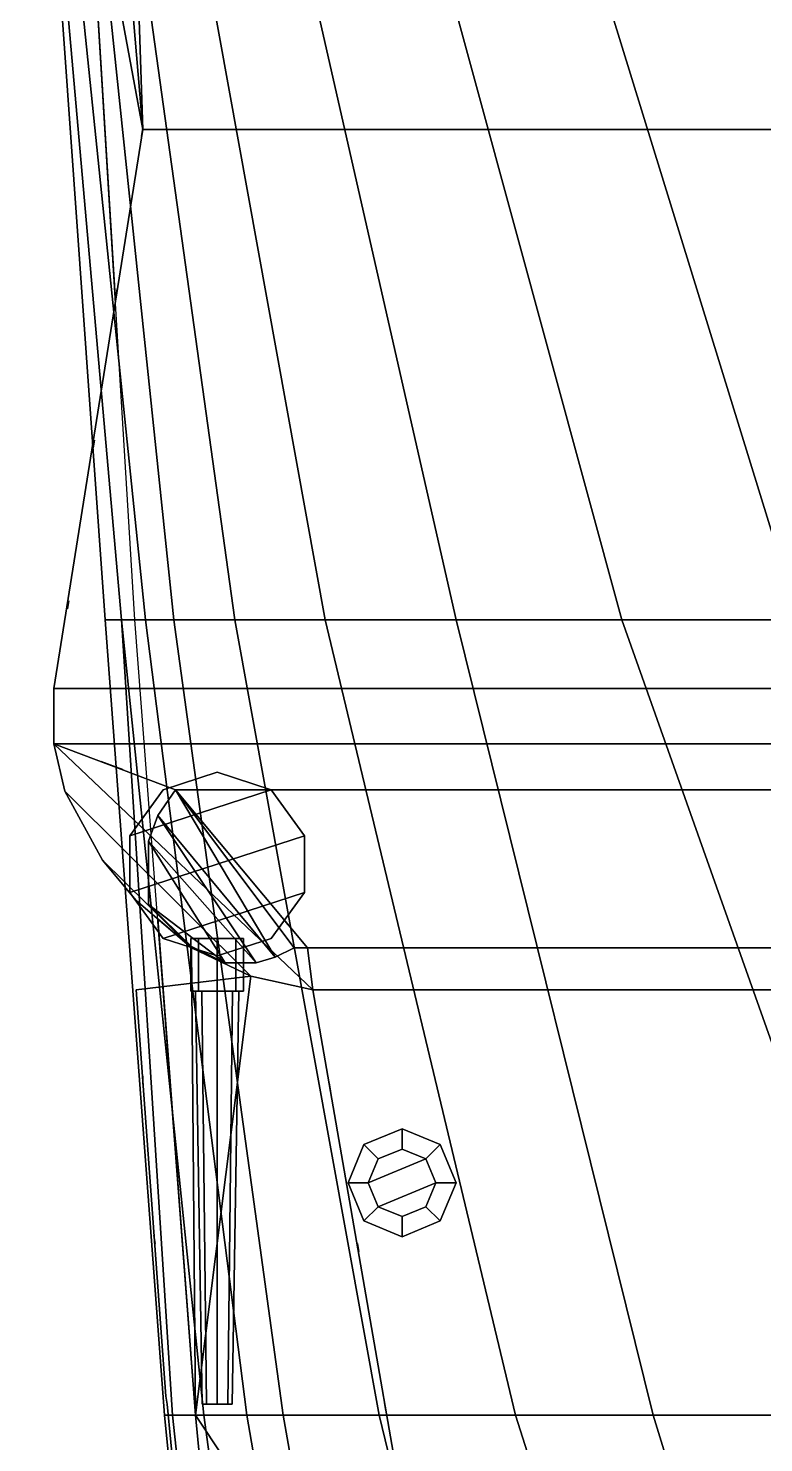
# Model space of a CAD drawing. Header units: millimetres. Extents: x -15 to 15, y -108 to 101.
# Drawn here: x -12.32 to -6.87, y -44.87 to -34.4 of the extents above; entities that cross this region are included whole.
import ezdxf

# ---------------------------------------------------------------- set-up
doc = ezdxf.new("R2010")
doc.units = ezdxf.units.MM
for name, color, linetype in [('citadelle', 3, 'Continuous'), ('gun', 1, 'Continuous'), ('railings', 6, 'Continuous'), ('turret', 2, 'Continuous')]:
    doc.layers.add(name, color=color, linetype=linetype)

msp = doc.modelspace()

# ---------------------------------------------------------------- linework, layer by layer
for points in [[(-11.83, -24.43, 1.9), (-12.32, -21.15, 1.9), (-12.16, -27.03, 1.9), (-11.47, -35.15, 1.9)], [(-11.47, -35.15, 1.9), (-12.16, -27.03, 1.9), (-11.89, -32.88, 1.9)], [(-12.17, -32.88, 1.77), (-12.15, -32.88, -2.05), (-11.63, -38.78, -2.05), (-11.75, -38.78, 1.77)], [(-11.89, -32.88, 1.9), (-12.17, -32.88, 1.77), (-11.75, -38.78, 1.77), (-11.53, -38.78, 1.9)], [(-12.15, -32.88, -2.05), (-12.06, -32.88, -3.04), (-11.45, -38.78, -3.04), (-11.63, -38.78, -2.05)], [(-12.06, -32.88, -3.04), (-11.86, -32.88, -3.26), (-11.24, -38.78, -3.26), (-11.45, -38.78, -3.04)], [(-11.47, -35.15, 1.9), (-11.89, -32.88, 1.9), (-11.674, -36.427, 1.9)], [(-11.86, -32.88, -3.26), (-11.61, -32.88, -4.63), (-10.79, -38.78, -4.63), (-11.24, -38.78, -3.26)], [(-11.61, -32.88, -4.63), (-11.19, -32.88, -5.77), (-10.12, -38.78, -5.77), (-10.79, -38.78, -4.63)], [(-11.19, -32.88, -5.77), (-10.49, -32.88, -6.76), (-9.15, -38.78, -6.76), (-10.12, -38.78, -5.77)], [(-10.49, -32.88, -6.76), (-9.53, -32.88, -7.56), (-7.92, -38.78, -7.56), (-9.15, -38.78, -6.76)], [(-9.53, -32.88, -7.56), (-8.43, -32.88, -8.17), (-6.61, -38.78, -8.17), (-7.92, -38.78, -7.56)], [(-8.43, -32.88, -8.17), (-7.11, -32.88, -8.63), (-5.25, -38.78, -8.63), (-6.61, -38.78, -8.17)], [(-7.11, -32.88, -8.63), (-5.54, -32.88, -9), (-3.73, -38.78, -9), (-5.25, -38.78, -8.63)], [(-11.75, -38.78, 1.77), (-11.63, -38.78, -2.05), (-11.25, -44.67, -0.31), (-11.31, -44.67, 1.77)], [(-11.53, -38.78, 1.9), (-11.75, -38.78, 1.77), (-11.31, -44.67, 1.77), (-11.08, -44.67, 1.9)], [(-11.63, -38.78, -2.05), (-11.45, -38.78, -3.04), (-10.7, -44.67, -3.04), (-11.02, -44.67, -2.05)], [(-11.63, -38.78, -2.05), (-11.63, -38.78, -2.05), (-11.02, -44.67, -2.05), (-11.25, -44.67, -0.31)], [(-11.45, -38.78, -3.04), (-11.24, -38.78, -3.26), (-10.43, -44.67, -3.26), (-10.7, -44.67, -3.04)], [(-11.24, -38.78, -3.26), (-10.79, -38.78, -4.63), (-9.72, -44.67, -4.63), (-10.43, -44.67, -3.26)], [(-10.79, -38.78, -4.63), (-10.12, -38.78, -5.77), (-8.71, -44.67, -5.77), (-9.72, -44.67, -4.63)], [(-10.12, -38.78, -5.77), (-9.15, -38.78, -6.76), (-7.69, -44.67, -6.58), (-8.71, -44.67, -5.77)], [(-9.15, -38.78, -6.76), (-7.92, -38.78, -7.56), (-5.83, -44.67, -7.56), (-7.69, -44.67, -6.58)], [(-7.92, -38.78, -7.56), (-6.61, -38.78, -8.17), (-4.38, -44.67, -8.17), (-5.83, -44.67, -7.56)], [(-11.11, -41.21, 1.9), (-11.361, -40.996, 1.9), (-11.361, -40.996, 1.9), (-11.08, -44.67, 1.9)], [(-10.67, -41.42, 1.9), (-11.11, -41.21, 1.9), (-11.11, -41.21, 1.9), (-11.08, -44.67, 1.9)], [(-10.21, -41.52, 1.9), (-10.67, -41.42, 1.9), (-11.08, -44.67, 1.9), (-9.16, -47.56, 1.9)], [(-11.31, -44.67, 1.77), (-11.25, -44.67, -0.31), (-10.62, -50.51, -0.31), (-10.73, -50.51, 1.77)], [(-11.08, -44.67, 1.9), (-11.31, -44.67, 1.77), (-10.73, -50.51, 1.77), (-10.52, -50.51, 1.9)], [(-11.25, -44.67, -0.31), (-11.02, -44.67, -2.05), (-10.22, -50.51, -2.05), (-10.62, -50.51, -0.31)], [(-9.16, -47.56, 1.9), (-11.08, -44.67, 1.9), (-10.52, -50.51, 1.9), (-9.11, -47.91, 1.9)], [(-11.02, -44.67, -2.05), (-10.7, -44.67, -3.04), (-9.69, -50.51, -3.04), (-10.22, -50.51, -2.05)], [(-10.7, -44.67, -3.04), (-10.43, -44.67, -3.26), (-9.4, -50.51, -3.26), (-9.69, -50.51, -3.04)], [(-10.43, -44.67, -3.26), (-9.72, -44.67, -4.63), (-8.3, -50.51, -4.63), (-9.4, -50.51, -3.26)], [(-9.72, -44.67, -4.63), (-8.71, -44.67, -5.77), (-6.85, -50.51, -5.77), (-8.3, -50.51, -4.63)], [(-8.71, -44.67, -5.77), (-7.69, -44.67, -6.58), (-5.89, -50.51, -6.35), (-6.85, -50.51, -5.77)], [(-7.69, -44.67, -6.58), (-5.83, -44.67, -7.56), (-4.2, -50.51, -7.18), (-5.89, -50.51, -6.35)]]:
    msp.add_3dface(points)
at = {"layer": 'citadelle'}
for points in [[(11.83, -24.43, 4.59), (-11.83, -24.43, 4.59), (-11.47, -35.15, 4.59), (11.47, -35.15, 4.59)], [(-11.661, -29.46, 4.59), (-11.661, -29.46, 1.9), (-11.47, -35.15, 1.9), (-11.47, -35.15, 4.59)], [(-11.47, -35.15, 4.59), (-11.47, -35.15, 1.9), (-12.13, -39.29, 1.9), (-12.13, -39.29, 4.59)], [(11.47, -35.15, 4.59), (-11.47, -35.15, 4.59), (-12.13, -39.29, 4.59), (12.13, -39.29, 4.59)], [(-12.13, -39.29, 4.59), (-12.13, -39.29, 1.9), (-12.13, -39.7, 1.9), (-12.13, -39.7, 4.59)], [(12.13, -39.29, 4.59), (-12.13, -39.29, 4.59), (-12.13, -39.7, 4.59), (12.13, -39.7, 4.59)], [(-12.13, -39.7, 3.04), (-12.13, -39.7, 1.9), (-12.05, -40.05, 1.9), (-12.05, -40.05, 3.04)], [(-12.13, -39.7, 4.59), (-12.13, -39.7, 3.04), (-11.23, -40.04, 3.04), (-11.23, -40.04, 4.59)], [(-10.67, -41.42, 3.04), (-10.21, -41.52, 3.04), (-12.13, -39.7, 3.04), (-12.05, -40.05, 3.04)], [(-10.21, -41.52, 3.04), (-10.25, -41.21, 3.04), (-11.23, -40.04, 3.04), (-12.13, -39.7, 3.04)], [(12.13, -39.7, 4.59), (-12.13, -39.7, 4.59), (-11.23, -40.04, 4.59), (11.23, -40.04, 4.59)], [(-12.05, -40.05, 3.04), (-12.05, -40.05, 1.9), (-11.77, -40.56, 1.9), (-11.77, -40.56, 3.04)], [(-11.11, -41.21, 3.04), (-10.67, -41.42, 3.04), (-12.05, -40.05, 3.04), (-11.77, -40.56, 3.04)], [(-11.23, -40.04, 4.59), (-11.23, -40.04, 3.95), (-11.36, -40.23, 3.95), (-11.36, -40.23, 4.59)], [(-10.49, -41.28, 3.95), (-11.36, -40.23, 3.95), (-11.23, -40.04, 3.95), (-10.35, -41.21, 3.95)], [(-11.36, -40.23, 4.59), (-10.63, -41.32, 4.59), (-10.49, -41.28, 4.59), (-11.23, -40.04, 4.59)], [(-10.25, -41.21, 3.04), (-10.25, -41.21, 3.95), (-11.23, -40.04, 3.95), (-11.23, -40.04, 3.04)], [(-10.35, -41.21, 3.95), (-11.23, -40.04, 3.95), (-11.23, -40.04, 3.95), (-10.25, -41.21, 3.95)], [(11.23, -40.04, 4.59), (-11.23, -40.04, 4.59), (-10.25, -41.21, 4.59), (10.25, -41.21, 4.59)], [(-11.23, -40.04, 4.59), (-10.49, -41.28, 4.59), (-10.35, -41.21, 4.59), (-11.23, -40.04, 4.59)], [(-11.23, -40.04, 4.59), (-10.35, -41.21, 4.59), (-10.25, -41.21, 4.59), (-11.23, -40.04, 4.59)], [(-11.36, -40.23, 4.59), (-11.36, -40.23, 3.95), (-11.43, -40.42, 3.95), (-11.43, -40.42, 4.59)], [(-10.63, -41.32, 3.95), (-11.43, -40.42, 3.95), (-11.36, -40.23, 3.95), (-10.49, -41.28, 3.95)], [(-11.43, -40.42, 4.59), (-10.86, -41.32, 4.59), (-10.63, -41.32, 4.59), (-11.36, -40.23, 4.59)], [(-11.43, -40.42, 4.59), (-11.43, -40.42, 3.95), (-11.43, -40.89, 3.95), (-11.43, -40.89, 4.59)], [(-10.86, -41.32, 3.95), (-11.43, -40.89, 3.95), (-11.43, -40.42, 3.95), (-10.63, -41.32, 3.95)], [(-11.43, -40.89, 4.59), (-11.11, -41.2, 4.59), (-10.86, -41.32, 4.59), (-11.43, -40.42, 4.59)], [(-11.77, -40.56, 3.04), (-11.77, -40.56, 1.9), (-11.52, -40.86, 1.9), (-11.52, -40.86, 3.04)], [(-11.52, -40.86, 3.04), (-11.11, -41.21, 3.04), (-11.77, -40.56, 3.04), (-11.52, -40.86, 3.04)], [(-11.52, -40.86, 3.04), (-11.52, -40.86, 1.9), (-11.11, -41.21, 1.9), (-11.11, -41.21, 3.04)], [(-11.43, -40.89, 4.59), (-11.43, -40.89, 3.95), (-11.11, -41.2, 3.95), (-11.11, -41.2, 4.59)], [(-11.11, -41.2, 3.95), (-11.11, -41.2, 3.95), (-11.43, -40.89, 3.95), (-10.86, -41.32, 3.95)], [(-11.11, -41.2, 4.59), (-11.11, -41.2, 3.95), (-10.86, -41.32, 3.95), (-10.86, -41.32, 4.59)], [(-11.11, -41.21, 3.04), (-11.11, -41.21, 1.9), (-10.67, -41.42, 1.9), (-10.67, -41.42, 3.04)], [(-10.49, -41.28, 4.59), (-10.49, -41.28, 3.95), (-10.35, -41.21, 3.95), (-10.35, -41.21, 4.59)], [(-10.35, -41.21, 4.59), (-10.35, -41.21, 3.95), (-10.25, -41.21, 3.95), (-10.25, -41.21, 4.59)], [(-10.25, -41.21, 4.59), (-10.25, -41.21, 3.04), (-10.21, -41.52, 3.04), (-10.21, -41.52, 4.59)], [(10.25, -41.21, 4.59), (-10.25, -41.21, 4.59), (-10.21, -41.52, 4.59), (10.21, -41.52, 4.59)], [(-10.86, -41.32, 4.59), (-10.86, -41.32, 3.95), (-10.63, -41.32, 3.95), (-10.63, -41.32, 4.59)], [(-10.63, -41.32, 4.59), (-10.63, -41.32, 3.95), (-10.49, -41.28, 3.95), (-10.49, -41.28, 4.59)], [(-10.67, -41.42, 3.04), (-10.67, -41.42, 1.9), (-10.21, -41.52, 1.9), (-10.21, -41.52, 3.04)], [(-10.21, -41.52, 4.59), (-10.21, -41.52, 1.9), (-9.16, -47.56, 1.9), (-9.16, -47.56, 4.59)], [(10.21, -41.52, 4.59), (-10.21, -41.52, 4.59), (-9.16, -47.56, 4.59), (9.16, -47.56, 4.59)], [(-9.55, -42.55, 4.89), (-9.833, -42.667, 4.89), (-9.727, -42.773, 5.05), (-9.55, -42.7, 5.05)], [(-9.55, -42.55, 4.59), (-9.833, -42.667, 4.59), (-9.833, -42.667, 4.89), (-9.55, -42.55, 4.89)], [(-9.267, -42.667, 4.89), (-9.55, -42.55, 4.89), (-9.55, -42.7, 5.05), (-9.373, -42.773, 5.05)], [(-9.267, -42.667, 4.59), (-9.55, -42.55, 4.59), (-9.55, -42.55, 4.89), (-9.267, -42.667, 4.89)], [(-9.833, -42.667, 4.89), (-9.95, -42.95, 4.89), (-9.8, -42.95, 5.05), (-9.727, -42.773, 5.05)], [(-9.833, -42.667, 4.59), (-9.95, -42.95, 4.59), (-9.95, -42.95, 4.89), (-9.833, -42.667, 4.89)], [(-9.8, -42.95, 5.05), (-9.373, -42.773, 5.05), (-9.55, -42.7, 5.05), (-9.727, -42.773, 5.05)], [(-9.15, -42.95, 4.89), (-9.267, -42.667, 4.89), (-9.373, -42.773, 5.05), (-9.3, -42.95, 5.05)], [(-9.15, -42.95, 4.59), (-9.267, -42.667, 4.59), (-9.267, -42.667, 4.89), (-9.15, -42.95, 4.89)], [(-9.727, -43.127, 5.05), (-9.3, -42.95, 5.05), (-9.373, -42.773, 5.05), (-9.8, -42.95, 5.05)], [(-9.95, -42.95, 4.89), (-9.833, -43.233, 4.89), (-9.727, -43.127, 5.05), (-9.8, -42.95, 5.05)], [(-9.95, -42.95, 4.59), (-9.833, -43.233, 4.59), (-9.833, -43.233, 4.89), (-9.95, -42.95, 4.89)], [(-9.55, -43.2, 5.05), (-9.373, -43.127, 5.05), (-9.3, -42.95, 5.05), (-9.727, -43.127, 5.05)], [(-9.267, -43.233, 4.89), (-9.15, -42.95, 4.89), (-9.3, -42.95, 5.05), (-9.373, -43.127, 5.05)], [(-9.267, -43.233, 4.59), (-9.15, -42.95, 4.59), (-9.15, -42.95, 4.89), (-9.267, -43.233, 4.89)], [(-9.833, -43.233, 4.89), (-9.55, -43.35, 4.89), (-9.55, -43.2, 5.05), (-9.727, -43.127, 5.05)], [(-9.55, -43.35, 4.89), (-9.267, -43.233, 4.89), (-9.373, -43.127, 5.05), (-9.55, -43.2, 5.05)], [(-9.833, -43.233, 4.59), (-9.55, -43.35, 4.59), (-9.55, -43.35, 4.89), (-9.833, -43.233, 4.89)], [(-9.55, -43.35, 4.59), (-9.267, -43.233, 4.59), (-9.267, -43.233, 4.89), (-9.55, -43.35, 4.89)]]:
    msp.add_3dface(points, dxfattribs=at)
at = {"layer": 'gun'}
for points in [[(-11.058, -41.53, 3.422), (-11.115, -41.53, 3.56), (-11.115, -41.14, 3.56), (-11.058, -41.14, 3.422)], [(-11.115, -41.53, 3.56), (-11.058, -41.53, 3.698), (-11.058, -41.14, 3.698), (-11.115, -41.14, 3.56)], [(-10.92, -41.53, 3.365), (-11.058, -41.53, 3.422), (-11.058, -41.14, 3.422), (-10.92, -41.14, 3.365)], [(-11.058, -41.53, 3.698), (-10.92, -41.53, 3.755), (-10.92, -41.14, 3.755), (-11.058, -41.14, 3.698)], [(-10.782, -41.53, 3.422), (-10.92, -41.53, 3.365), (-10.92, -41.14, 3.365), (-10.782, -41.14, 3.422)], [(-10.92, -41.53, 3.755), (-10.782, -41.53, 3.698), (-10.782, -41.14, 3.698), (-10.92, -41.14, 3.755)], [(-10.725, -41.53, 3.56), (-10.782, -41.53, 3.422), (-10.782, -41.14, 3.422), (-10.725, -41.14, 3.56)], [(-10.782, -41.53, 3.698), (-10.725, -41.53, 3.56), (-10.725, -41.14, 3.56), (-10.782, -41.14, 3.698)], [(-11.08, -41.53, 3.56), (-11.033, -41.53, 3.673), (-11.058, -41.53, 3.698), (-11.115, -41.53, 3.56)], [(-11.033, -41.53, 3.447), (-11.08, -41.53, 3.56), (-11.115, -41.53, 3.56), (-11.058, -41.53, 3.422)], [(-10.998, -44.59, 3.482), (-11.03, -44.59, 3.56), (-11.08, -41.53, 3.56), (-11.033, -41.53, 3.447)], [(-11.03, -44.59, 3.56), (-10.998, -44.59, 3.638), (-11.033, -41.53, 3.673), (-11.08, -41.53, 3.56)], [(-11.033, -41.53, 3.673), (-10.92, -41.53, 3.72), (-10.92, -41.53, 3.755), (-11.058, -41.53, 3.698)], [(-10.92, -41.53, 3.4), (-11.033, -41.53, 3.447), (-11.058, -41.53, 3.422), (-10.92, -41.53, 3.365)], [(-10.92, -44.59, 3.45), (-10.998, -44.59, 3.482), (-11.033, -41.53, 3.447), (-10.92, -41.53, 3.4)], [(-10.998, -44.59, 3.638), (-10.92, -44.59, 3.67), (-10.92, -41.53, 3.72), (-11.033, -41.53, 3.673)], [(-10.842, -44.59, 3.482), (-10.92, -44.59, 3.45), (-10.92, -41.53, 3.4), (-10.807, -41.53, 3.447)], [(-10.92, -44.59, 3.67), (-10.842, -44.59, 3.638), (-10.807, -41.53, 3.673), (-10.92, -41.53, 3.72)], [(-10.807, -41.53, 3.447), (-10.92, -41.53, 3.4), (-10.92, -41.53, 3.365), (-10.782, -41.53, 3.422)], [(-10.92, -41.53, 3.72), (-10.807, -41.53, 3.673), (-10.782, -41.53, 3.698), (-10.92, -41.53, 3.755)], [(-10.81, -44.59, 3.56), (-10.842, -44.59, 3.482), (-10.807, -41.53, 3.447), (-10.76, -41.53, 3.56)], [(-10.842, -44.59, 3.638), (-10.81, -44.59, 3.56), (-10.76, -41.53, 3.56), (-10.807, -41.53, 3.673)], [(-10.76, -41.53, 3.56), (-10.807, -41.53, 3.447), (-10.782, -41.53, 3.422), (-10.725, -41.53, 3.56)], [(-10.807, -41.53, 3.673), (-10.76, -41.53, 3.56), (-10.725, -41.53, 3.56), (-10.782, -41.53, 3.698)], [(-10.998, -44.59, 3.482), (-10.92, -44.59, 3.45), (-10.842, -44.59, 3.482), (-11.03, -44.59, 3.56)], [(-11.03, -44.59, 3.56), (-10.842, -44.59, 3.482), (-10.81, -44.59, 3.56), (-10.998, -44.59, 3.638)], [(-10.998, -44.59, 3.638), (-10.81, -44.59, 3.56), (-10.842, -44.59, 3.638), (-10.92, -44.59, 3.67)]]:
    msp.add_3dface(points, dxfattribs=at)
at = {"layer": 'railings'}
for points in [[(-11.47, -35.15, 5.8), (-11.83, -24.43, 5.8), (-11.83, -24.43, 5.73), (-11.47, -35.15, 5.73)], [(-11.47, -35.15, 5.73), (-11.83, -24.43, 5.73), (-11.83, -24.43, 5.8), (-11.47, -35.15, 5.8)], [(-11.47, -35.15, 5.31), (-11.83, -24.43, 5.31), (-11.83, -24.43, 5.38), (-11.47, -35.15, 5.38)], [(-11.47, -35.15, 5.38), (-11.83, -24.43, 5.38), (-11.83, -24.43, 5.31), (-11.47, -35.15, 5.31)], [(-12.13, -39.29, 5.73), (-11.47, -35.15, 5.73), (-11.47, -35.15, 5.8), (-12.13, -39.29, 5.8)], [(-12.13, -39.29, 5.8), (-11.47, -35.15, 5.8), (-11.47, -35.15, 5.73), (-12.13, -39.29, 5.73)], [(-12.13, -39.29, 5.38), (-11.47, -35.15, 5.38), (-11.47, -35.15, 5.31), (-12.13, -39.29, 5.31)], [(-12.13, -39.29, 5.31), (-11.47, -35.15, 5.31), (-11.47, -35.15, 5.38), (-12.13, -39.29, 5.38)], [(-11.48, -35.2, 4.59), (-11.48, -35.2, 5.73), (-11.47, -35.14, 5.73), (-11.47, -35.14, 4.59)], [(-11.47, -35.14, 4.59), (-11.47, -35.14, 5.73), (-11.48, -35.2, 5.73), (-11.48, -35.2, 4.59)], [(-11.66, -36.33, 4.59), (-11.66, -36.33, 5.73), (-11.67, -36.39, 5.73), (-11.67, -36.39, 4.59)], [(-11.67, -36.39, 4.59), (-11.67, -36.39, 5.73), (-11.66, -36.33, 5.73), (-11.66, -36.33, 4.59)], [(-11.83, -37.45, 4.59), (-11.83, -37.45, 5.73), (-11.84, -37.51, 5.73), (-11.84, -37.51, 4.59)], [(-11.84, -37.51, 4.59), (-11.84, -37.51, 5.73), (-11.83, -37.45, 5.73), (-11.83, -37.45, 4.59)], [(-12.02, -38.64, 4.59), (-12.02, -38.64, 5.73), (-12.03, -38.7, 5.73), (-12.03, -38.7, 4.59)], [(-12.03, -38.7, 4.59), (-12.03, -38.7, 5.73), (-12.02, -38.64, 5.73), (-12.02, -38.64, 4.59)], [(-12.13, -39.7, 5.8), (-12.13, -39.29, 5.8), (-12.13, -39.29, 5.73), (-12.13, -39.7, 5.73)], [(-12.13, -39.7, 5.73), (-12.13, -39.29, 5.73), (-12.13, -39.29, 5.8), (-12.13, -39.7, 5.8)], [(-12.13, -39.7, 5.31), (-12.13, -39.29, 5.31), (-12.13, -39.29, 5.38), (-12.13, -39.7, 5.38)], [(-12.13, -39.7, 5.38), (-12.13, -39.29, 5.38), (-12.13, -39.29, 5.31), (-12.13, -39.7, 5.31)], [(-11.23, -40.04, 5.73), (-12.13, -39.7, 5.73), (-12.13, -39.7, 5.8), (-11.23, -40.04, 5.8)], [(-11.23, -40.04, 5.8), (-12.13, -39.7, 5.8), (-12.13, -39.7, 5.73), (-11.23, -40.04, 5.73)], [(-11.23, -40.04, 5.38), (-12.13, -39.7, 5.38), (-12.13, -39.7, 5.31), (-11.23, -40.04, 5.31)], [(-11.23, -40.04, 5.31), (-12.13, -39.7, 5.31), (-12.13, -39.7, 5.38), (-11.23, -40.04, 5.38)], [(-11.62, -39.89, 4.59), (-11.62, -39.89, 5.73), (-11.78, -39.83, 5.73), (-11.78, -39.83, 4.59)], [(-11.78, -39.83, 4.59), (-11.78, -39.83, 5.73), (-11.62, -39.89, 5.73), (-11.62, -39.89, 4.59)], [(-10.25, -41.21, 5.8), (-11.23, -40.04, 5.8), (-11.23, -40.04, 5.73), (-10.25, -41.21, 5.73)], [(-10.25, -41.21, 5.73), (-11.23, -40.04, 5.73), (-11.23, -40.04, 5.8), (-10.25, -41.21, 5.8)], [(-10.25, -41.21, 5.31), (-11.23, -40.04, 5.31), (-11.23, -40.04, 5.38), (-10.25, -41.21, 5.38)], [(-10.25, -41.21, 5.38), (-11.23, -40.04, 5.38), (-11.23, -40.04, 5.31), (-10.25, -41.21, 5.31)], [(-10.36, -41.08, 4.59), (-10.36, -41.08, 5.73), (-10.41, -41.02, 5.73), (-10.41, -41.02, 4.59)], [(-10.41, -41.02, 4.59), (-10.41, -41.02, 5.73), (-10.36, -41.08, 5.73), (-10.36, -41.08, 4.59)], [(-10.21, -41.52, 5.73), (-10.25, -41.21, 5.73), (-10.25, -41.21, 5.8), (-10.21, -41.52, 5.8)], [(-10.21, -41.52, 5.8), (-10.25, -41.21, 5.8), (-10.25, -41.21, 5.73), (-10.21, -41.52, 5.73)], [(-10.21, -41.52, 5.38), (-10.25, -41.21, 5.38), (-10.25, -41.21, 5.31), (-10.21, -41.52, 5.31)], [(-10.21, -41.52, 5.31), (-10.25, -41.21, 5.31), (-10.25, -41.21, 5.38), (-10.21, -41.52, 5.38)], [(-11.52, -41.52, 3.13), (-10.67, -41.42, 3.13), (-10.67, -41.42, 3.06), (-11.52, -41.52, 3.06)], [(-11.52, -41.52, 3.06), (-10.67, -41.42, 3.06), (-10.67, -41.42, 3.13), (-11.52, -41.52, 3.13)], [(-11.52, -41.52, 2.64), (-10.67, -41.42, 2.64), (-10.67, -41.42, 2.71), (-11.52, -41.52, 2.71)], [(-11.52, -41.52, 2.71), (-10.67, -41.42, 2.71), (-10.67, -41.42, 2.64), (-11.52, -41.52, 2.64)], [(-11.3, -44.53, 3.06), (-11.52, -41.52, 3.06), (-11.52, -41.52, 3.13), (-11.3, -44.53, 3.13)], [(-11.3, -44.53, 3.13), (-11.52, -41.52, 3.13), (-11.52, -41.52, 3.06), (-11.3, -44.53, 3.06)], [(-11.3, -44.53, 2.71), (-11.52, -41.52, 2.71), (-11.52, -41.52, 2.64), (-11.3, -44.53, 2.64)], [(-11.3, -44.53, 2.64), (-11.52, -41.52, 2.64), (-11.52, -41.52, 2.71), (-11.3, -44.53, 2.71)], [(-9.16, -47.56, 5.8), (-10.21, -41.52, 5.8), (-10.21, -41.52, 5.73), (-9.16, -47.56, 5.73)], [(-9.16, -47.56, 5.73), (-10.21, -41.52, 5.73), (-10.21, -41.52, 5.8), (-9.16, -47.56, 5.8)], [(-9.16, -47.56, 5.31), (-10.21, -41.52, 5.31), (-10.21, -41.52, 5.38), (-9.16, -47.56, 5.38)], [(-9.16, -47.56, 5.38), (-10.21, -41.52, 5.38), (-10.21, -41.52, 5.31), (-9.16, -47.56, 5.31)], [(-11.47, -42.22, 1.9), (-11.47, -42.22, 3.06), (-11.47, -42.16, 3.06), (-11.47, -42.16, 1.9)], [(-11.47, -42.16, 1.9), (-11.47, -42.16, 3.06), (-11.47, -42.22, 3.06), (-11.47, -42.22, 1.9)], [(-10.08, -42.27, 4.59), (-10.08, -42.27, 5.73), (-10.09, -42.21, 5.73), (-10.09, -42.21, 4.59)], [(-10.09, -42.21, 4.59), (-10.09, -42.21, 5.73), (-10.08, -42.27, 5.73), (-10.08, -42.27, 4.59)], [(-11.39, -43.34, 1.9), (-11.39, -43.34, 3.06), (-11.38, -43.4, 3.06), (-11.38, -43.4, 1.9)], [(-11.38, -43.4, 1.9), (-11.38, -43.4, 3.06), (-11.39, -43.34, 3.06), (-11.39, -43.34, 1.9)], [(-9.88, -43.4, 4.59), (-9.88, -43.4, 5.73), (-9.87, -43.46, 5.73), (-9.87, -43.46, 4.59)], [(-9.87, -43.46, 4.59), (-9.87, -43.46, 5.73), (-9.88, -43.4, 5.73), (-9.88, -43.4, 4.59)], [(-11.29, -44.59, 1.9), (-11.29, -44.59, 3.13), (-11.3, -44.53, 3.13), (-11.3, -44.53, 1.9)], [(-11.3, -44.53, 1.9), (-11.3, -44.53, 3.13), (-11.29, -44.59, 3.13), (-11.29, -44.59, 1.9)], [(-10.72, -50.5, 3.13), (-11.29, -44.59, 3.13), (-11.29, -44.59, 3.06), (-10.72, -50.5, 3.06)], [(-10.72, -50.5, 3.06), (-11.29, -44.59, 3.06), (-11.29, -44.59, 3.13), (-10.72, -50.5, 3.13)], [(-10.72, -50.5, 2.64), (-11.29, -44.59, 2.64), (-11.29, -44.59, 2.71), (-10.72, -50.5, 2.71)], [(-10.72, -50.5, 2.71), (-11.29, -44.59, 2.71), (-11.29, -44.59, 2.64), (-10.72, -50.5, 2.64)], [(-9.68, -44.58, 4.59), (-9.68, -44.58, 5.73), (-9.67, -44.64, 5.73), (-9.67, -44.64, 4.59)], [(-9.67, -44.64, 4.59), (-9.67, -44.64, 5.73), (-9.68, -44.58, 5.73), (-9.68, -44.58, 4.59)]]:
    msp.add_3dface(points, dxfattribs=at)
at = {"layer": 'turret'}
for points in [[(-10.52, -40.04, 3.04), (-11.567, -40.38, 3.04), (-11.32, -40.04, 3.04), (-10.92, -39.91, 3.04)], [(-10.92, -39.91, 3.95), (-11.32, -40.04, 3.95), (-11.567, -40.38, 3.95), (-10.52, -40.04, 3.95)], [(-11.32, -40.04, 3.95), (-10.92, -39.91, 3.95), (-10.92, -39.91, 3.04), (-11.32, -40.04, 3.04)], [(-10.92, -39.91, 3.95), (-10.52, -40.04, 3.95), (-10.52, -40.04, 3.04), (-10.92, -39.91, 3.04)], [(-10.273, -40.38, 3.04), (-11.567, -40.8, 3.04), (-11.567, -40.38, 3.04), (-10.52, -40.04, 3.04)], [(-10.52, -40.04, 3.95), (-11.567, -40.38, 3.95), (-11.567, -40.8, 3.95), (-10.273, -40.38, 3.95)], [(-11.567, -40.38, 3.95), (-11.32, -40.04, 3.95), (-11.32, -40.04, 3.04), (-11.567, -40.38, 3.04)], [(-10.52, -40.04, 3.95), (-10.273, -40.38, 3.95), (-10.273, -40.38, 3.04), (-10.52, -40.04, 3.04)], [(-10.273, -40.8, 3.04), (-11.32, -41.14, 3.04), (-11.567, -40.8, 3.04), (-10.273, -40.38, 3.04)], [(-10.273, -40.38, 3.95), (-11.567, -40.8, 3.95), (-11.32, -41.14, 3.95), (-10.273, -40.8, 3.95)], [(-11.567, -40.8, 3.95), (-11.567, -40.38, 3.95), (-11.567, -40.38, 3.04), (-11.567, -40.8, 3.04)], [(-10.273, -40.38, 3.95), (-10.273, -40.8, 3.95), (-10.273, -40.8, 3.04), (-10.273, -40.38, 3.04)], [(-11.32, -41.14, 3.95), (-11.567, -40.8, 3.95), (-11.567, -40.8, 3.04), (-11.32, -41.14, 3.04)], [(-10.52, -41.14, 3.04), (-10.92, -41.27, 3.04), (-11.32, -41.14, 3.04), (-10.273, -40.8, 3.04)], [(-10.273, -40.8, 3.95), (-11.32, -41.14, 3.95), (-10.92, -41.27, 3.95), (-10.52, -41.14, 3.95)], [(-10.273, -40.8, 3.95), (-10.52, -41.14, 3.95), (-10.52, -41.14, 3.04), (-10.273, -40.8, 3.04)], [(-10.92, -41.27, 3.95), (-11.32, -41.14, 3.95), (-11.32, -41.14, 3.04), (-10.92, -41.27, 3.04)], [(-10.52, -41.14, 3.95), (-10.92, -41.27, 3.95), (-10.92, -41.27, 3.04), (-10.52, -41.14, 3.04)]]:
    msp.add_3dface(points, dxfattribs=at)

doc.saveas('drawing.dxf')
